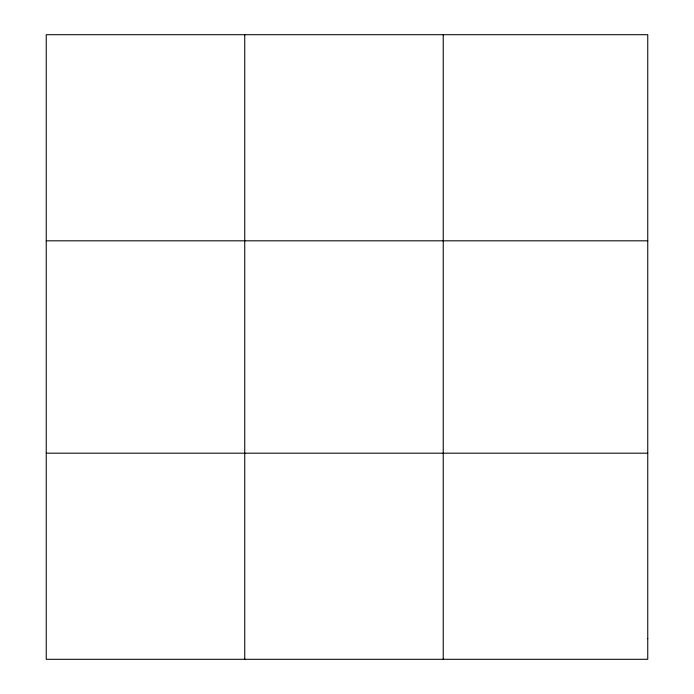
<?xml version="1.0" encoding="UTF-8"?>
<svg xmlns="http://www.w3.org/2000/svg" width="694" height="694" viewBox="0 0 694 694"><rect width="100%" height="100%" fill="white"/><g stroke="black" fill="none" stroke-linecap="round" stroke-linejoin="round"><path stroke-width="1.04" d="M244.739 34.7L244.739 659.3M443.24 34.7L443.24 659.3M46.246 240.818L647.754 240.818M46.246 453.182L647.754 453.182M647.754 638.688L647.754 659.3L46.246 659.3L46.246 34.7L647.754 34.7L647.754 638.688"/></g></svg>
